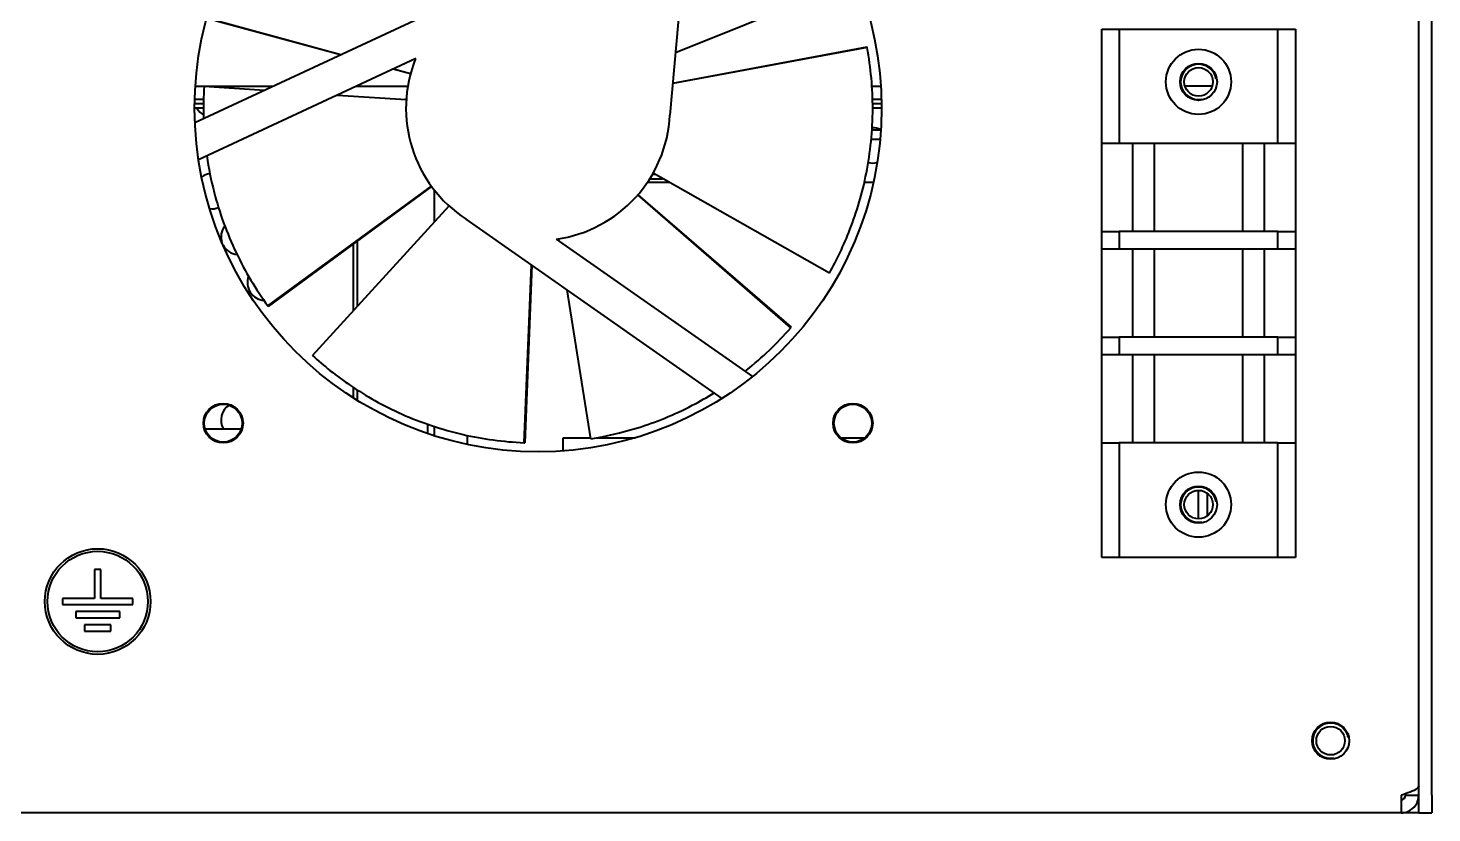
# Model space of a CAD drawing. Header units: millimetres. Extents: x 0 to 1188, y 0 to 840.
# Drawn here: x 95.8 to 255.2, y 211.8 to 300.9 of the extents above; entities that cross this region are included whole.
import ezdxf

# ---------------------------------------------------------------- set-up
doc = ezdxf.new("R2010")
doc.units = ezdxf.units.MM
doc.header["$LTSCALE"] = 2
doc.layers.add('가시적인 것(ISO)', color=3, linetype='Continuous', lineweight=40)
doc.layers.add('가시적인 좁은 것(ISO)', color=3, linetype='Continuous', lineweight=35)

msp = doc.modelspace()

# ---------------------------------------------------------------- linework, layer by layer
at = {"layer": '가시적인 것(ISO)'}
for p, q in [((253.674, 213.806), (253.674, 369.806)), ((255.174, 213.806), (255.174, 369.806)), ((171.746, 326.366), (168.654, 291.034)), ((114.708, 290.176), (146.852, 305.164)), ((188.923, 306.001), (169.271, 298.087)), ((131.23, 297.88), (116.994, 301.732)), ((117.014, 301.806), (131.295, 297.91)), ((217.674, 300.806), (219.674, 300.806)), ((217.674, 287.806), (217.674, 300.806)), ((219.674, 300.806), (237.674, 300.806)), ((219.674, 300.806), (219.674, 287.806)), ((237.674, 300.806), (239.674, 300.806)), ((237.674, 287.806), (237.674, 300.806)), ((239.674, 300.806), (239.674, 287.806)), ((191.043, 298.702), (168.969, 294.628)), ((168.972, 294.66), (191.029, 298.777)), ((139.778, 297.452), (115.116, 285.952)), ((139.195, 295.724), (137.219, 296.259)), ((137.267, 296.281), (139.203, 295.753)), ((114.754, 294.306), (115.757, 294.306)), ((115.757, 294.309), (122.604, 293.857)), ((115.815, 294.306), (123.565, 294.306)), ((133.03, 294.306), (138.884, 294.306)), ((191.592, 294.306), (192.594, 294.306)), ((230.216, 294.306), (227.132, 294.306)), ((115.674, 291.806), (114.674, 291.806)), ((115.678, 292.306), (114.677, 292.306)), ((115.687, 292.806), (114.687, 292.806)), ((130.895, 293.31), (138.707, 292.794)), ((138.708, 292.806), (138.53, 292.806)), ((192.661, 292.806), (191.661, 292.806)), ((192.671, 292.306), (191.671, 292.306)), ((192.674, 291.806), (191.674, 291.806)), ((192.594, 289.306), (191.592, 289.306)), ((191.513, 288.306), (192.517, 288.306)), ((217.674, 277.806), (217.674, 287.806)), ((219.674, 287.806), (217.674, 287.806)), ((237.674, 287.806), (219.674, 287.806)), ((221.174, 287.806), (221.174, 277.806)), ((223.674, 277.806), (223.674, 287.806)), ((233.674, 287.806), (233.674, 277.806)), ((236.174, 277.806), (236.174, 287.806)), ((239.674, 287.806), (237.674, 287.806)), ((239.674, 287.806), (239.674, 277.806)), ((166.363, 283.806), (167.819, 283.806)), ((166.935, 284.306), (166.665, 284.306)), ((186.75, 273.098), (166.731, 284.421)), ((122.998, 269.378), (141.565, 282.953)), ((141.583, 282.928), (123.043, 269.317)), ((141.924, 278.915), (141.924, 282.481)), ((166.102, 283.406), (168.526, 283.406)), ((190.734, 283.406), (191.759, 283.406)), ((128.076, 263.722), (143.569, 280.72)), ((182.365, 266.889), (165, 281.97)), ((165.019, 281.993), (182.415, 266.947)), ((174.569, 258.875), (145.516, 279.218)), ((217.674, 277.806), (219.674, 277.806)), ((217.674, 275.806), (217.674, 277.806)), ((219.674, 277.806), (219.674, 275.806)), ((237.674, 277.806), (219.674, 277.806)), ((237.674, 277.806), (239.674, 277.806)), ((237.674, 275.806), (237.674, 277.806)), ((239.674, 277.806), (239.674, 275.806)), ((132.674, 276.388), (132.674, 268.767)), ((133.174, 269.315), (133.174, 276.755)), ((155.733, 276.947), (178.023, 261.34)), ((156.088, 276.698), (156.041, 276.993)), ((219.674, 275.806), (217.674, 275.806)), ((217.674, 265.806), (217.674, 275.806)), ((237.674, 275.806), (219.674, 275.806)), ((221.174, 275.806), (221.174, 265.806)), ((223.674, 265.806), (223.674, 275.806)), ((233.674, 275.806), (233.674, 265.806)), ((236.174, 265.806), (236.174, 275.806)), ((239.674, 275.806), (237.674, 275.806)), ((239.674, 275.806), (239.674, 265.806)), ((152.083, 253.839), (152.929, 274.028)), ((152.964, 274.003), (152.158, 253.836)), ((159.671, 254.282), (156.967, 271.2)), ((217.674, 263.806), (217.674, 265.806)), ((217.674, 265.806), (219.674, 265.806)), ((219.674, 265.806), (219.674, 263.806)), ((237.674, 265.806), (219.674, 265.806)), ((237.674, 265.806), (239.674, 265.806)), ((237.674, 263.806), (237.674, 265.806)), ((239.674, 265.806), (239.674, 263.806)), ((217.674, 253.806), (217.674, 263.806)), ((219.674, 263.806), (217.674, 263.806)), ((237.674, 263.806), (219.674, 263.806)), ((221.174, 263.806), (221.174, 253.806)), ((223.674, 253.806), (223.674, 263.806)), ((233.674, 263.806), (233.674, 253.806)), ((236.174, 253.806), (236.174, 263.806)), ((239.674, 263.806), (237.674, 263.806)), ((239.674, 263.806), (239.674, 253.806)), ((132.674, 260.135), (132.674, 258.942)), ((133.174, 258.628), (133.174, 259.809)), ((115.875, 255.406), (119.974, 255.406)), ((141.176, 254.862), (141.176, 255.92)), ((141.924, 254.618), (141.924, 255.668)), ((145.675, 253.635), (145.675, 254.657)), ((156.543, 254.406), (159.651, 254.406)), ((156.543, 252.911), (156.543, 254.406)), ((160.4, 254.406), (164.73, 254.406)), ((188.046, 254.406), (190.803, 254.406)), ((217.674, 253.806), (219.674, 253.806)), ((217.674, 240.806), (217.674, 253.806)), ((237.674, 253.806), (219.674, 253.806)), ((219.674, 253.806), (219.674, 240.806)), ((237.674, 253.806), (239.674, 253.806)), ((237.674, 240.806), (237.674, 253.806)), ((239.674, 253.806), (239.674, 240.806)), ((228.674, 245.185), (228.674, 248.427)), ((229.674, 245.53), (229.674, 248.081)), ((219.674, 240.806), (217.674, 240.806)), ((237.674, 240.806), (219.674, 240.806)), ((239.674, 240.806), (237.674, 240.806)), ((104.024, 239.456), (103.324, 239.456)), ((103.324, 239.456), (103.324, 236.156)), ((104.024, 236.156), (104.024, 239.456)), ((103.324, 236.156), (99.674, 236.156)), ((99.674, 236.156), (99.674, 235.456)), ((107.674, 236.156), (104.024, 236.156)), ((107.674, 235.456), (107.674, 236.156)), ((99.674, 235.456), (107.674, 235.456)), ((106.174, 234.656), (101.174, 234.656)), ((101.174, 234.656), (101.174, 233.956)), ((106.174, 233.956), (106.174, 234.656)), ((101.174, 233.956), (106.174, 233.956)), ((105.174, 233.156), (102.174, 233.156)), ((102.174, 233.156), (102.174, 232.456)), ((105.174, 232.456), (105.174, 233.156)), ((102.174, 232.456), (105.174, 232.456)), ((251.674, 213.806), (251.674, 211.806)), ((252.174, 213.806), (252.174, 213.976)), ((252.174, 213.806), (252.349, 213.806)), ((252.349, 213.806), (253.674, 213.806)), ((253.674, 211.806), (253.674, 213.806)), ((255.174, 213.806), (255.174, 211.806)), ((253.611, 213.306), (253.674, 213.306)), ((253.611, 213.306), (253.674, 213.306)), ((251.674, 211.806), (65.674, 211.806)), ((253.674, 211.806), (251.674, 211.806)), ((253.674, 211.806), (255.174, 211.806))]:
    msp.add_line(p, q, dxfattribs=at)
for centre, radius in [((153.674, 291.806), 39), ((228.674, 294.806), 3.7), ((228.674, 294.806), 2.1), ((228.674, 294.806), 1.621), ((117.924, 256.056), 2.25), ((189.424, 256.056), 2.25), ((117.924, 256.056), 2.15), ((189.424, 256.056), 2.15), ((228.674, 246.806), 3.7), ((228.674, 246.806), 2.1), ((228.674, 246.806), 1.621), ((103.674, 235.806), 6), ((103.674, 235.806), 5.7), ((243.674, 220.006), 2.1), ((243.674, 220.006), 1.621)]:
    msp.add_circle(centre, radius, dxfattribs=at)
for centre, radius, start, end in [((153.674, 291.806), 38, 10.45658, 10.57115), ((153.674, 291.806), 15, 157.88744, 237.05201), ((116.674, 292.786), 2, 209.34058, 240.24873), ((153.674, 291.806), 15, 277.88744, 357.05201), ((191.674, 287.59), 2, 62.50076, 91.85471), ((191.674, 287.59), 2, 255.48345, 284.83739), ((116.674, 282.394), 2, 97.65953, 127.16796), ((116.674, 282.394), 2, 261.37625, 290.88468), ((119.674, 277.198), 2, 141.74037, 198.95952), ((119.674, 277.198), 2, 207.54176, 264.7609), ((122.674, 272.002), 2, 158.72275, 266.42128), ((153.674, 291.806), 38, 216.17087, 216.28543), ((153.674, 291.806), 38, 319.02801, 319.14257), ((119.674, 256.414), 2, 122.62716, 210.26499), ((153.674, 291.806), 38, 267.59944, 267.714)]:
    msp.add_arc(centre, radius, start, end, dxfattribs=at)
for points, knots in [([(186.75, 273.098), (187.582, 274.569), (188.388, 276.224), (189.861, 280.015), (190.508, 282.175), (191.416, 286.792), (191.671, 289.241), (191.677, 294.053), (191.471, 296.385), (191.043, 298.702)], [0, 0, 0, 0, 0.7130585, 0.7130585, 1.4889993, 1.4889993, 2.2696632, 2.2696632, 2.9779872, 2.9779872, 2.9779872, 2.9779872]), ([(116.062, 286.393), (116.258, 285.034), (116.533, 283.641), (117.495, 279.948), (118.327, 277.63), (120.41, 273.292), (121.608, 271.28), (122.998, 269.378)], [1.007123, 1.007123, 1.007123, 1.007123, 1.4889993, 1.4889993, 2.2696632, 2.2696632, 2.9779872, 2.9779872, 2.9779872, 2.9779872]), ([(177.168, 261.938), (177.223, 261.982), (177.279, 262.026), (179.125, 263.495), (180.821, 265.111), (182.365, 266.889)], [2.24778524, 2.24778524, 2.24778524, 2.24778524, 2.26966316, 2.26966316, 2.97798717, 2.97798717, 2.97798717, 2.97798717]), ([(128.076, 263.722), (129.324, 262.583), (130.759, 261.43), (134.127, 259.15), (136.089, 258.038), (140.388, 256.126), (142.719, 255.332), (147.409, 254.256), (149.729, 253.938), (152.083, 253.839)], [0, 0, 0, 0, 0.7130585, 0.7130585, 1.4889993, 1.4889993, 2.2696632, 2.2696632, 2.9779872, 2.9779872, 2.9779872, 2.9779872]), ([(159.671, 254.282), (161.339, 254.548), (163.136, 254.951), (167.018, 256.162), (169.11, 257.003), (172.026, 258.517), (172.857, 258.989), (173.679, 259.498)], [0, 0, 0, 0, 0.7130585, 0.7130585, 1.4889993, 1.4889993, 1.7999338, 1.7999338, 1.7999338, 1.7999338]), ([(253.674, 214.866), (253.674, 214.601), (253.166, 214.336), (252.441, 214.071), (252.199, 213.983), (251.936, 213.894), (251.674, 213.806)], [0, 0, 0, 0, 1.1774531, 1.1774531, 1.1774531, 1.5707963, 1.5707963, 1.5707963, 1.5707963]), ([(252.174, 211.869), (252.932, 212.065), (253.541, 212.744), (253.653, 213.518), (253.667, 213.613), (253.674, 213.709), (253.674, 213.806)], [0.2526803, 0.2526803, 0.2526803, 0.2526803, 1.4265326, 1.4265326, 1.4265326, 1.5707963, 1.5707963, 1.5707963, 1.5707963])]:
    msp.add_open_spline(points, degree=3, knots=knots, dxfattribs=at)
for points in [[(115.757, 294.309), (115.68, 293.152), (115.653, 291.921), (115.692, 290.634)], [(251.674, 213.306), (251.936, 213.306), (252.174, 213.544), (252.174, 213.806)], [(251.674, 211.806), (251.843, 211.806), (252.011, 211.827), (252.174, 211.869)]]:
    msp.add_open_spline(points, degree=3, dxfattribs=at)
at = {"layer": '가시적인 좁은 것(ISO)'}
for centre in [(228.674, 294.806), (228.674, 246.806), (243.674, 220.006)]:
    msp.add_arc(centre, 2, 10, 280, dxfattribs=at)

doc.saveas('drawing.dxf')
